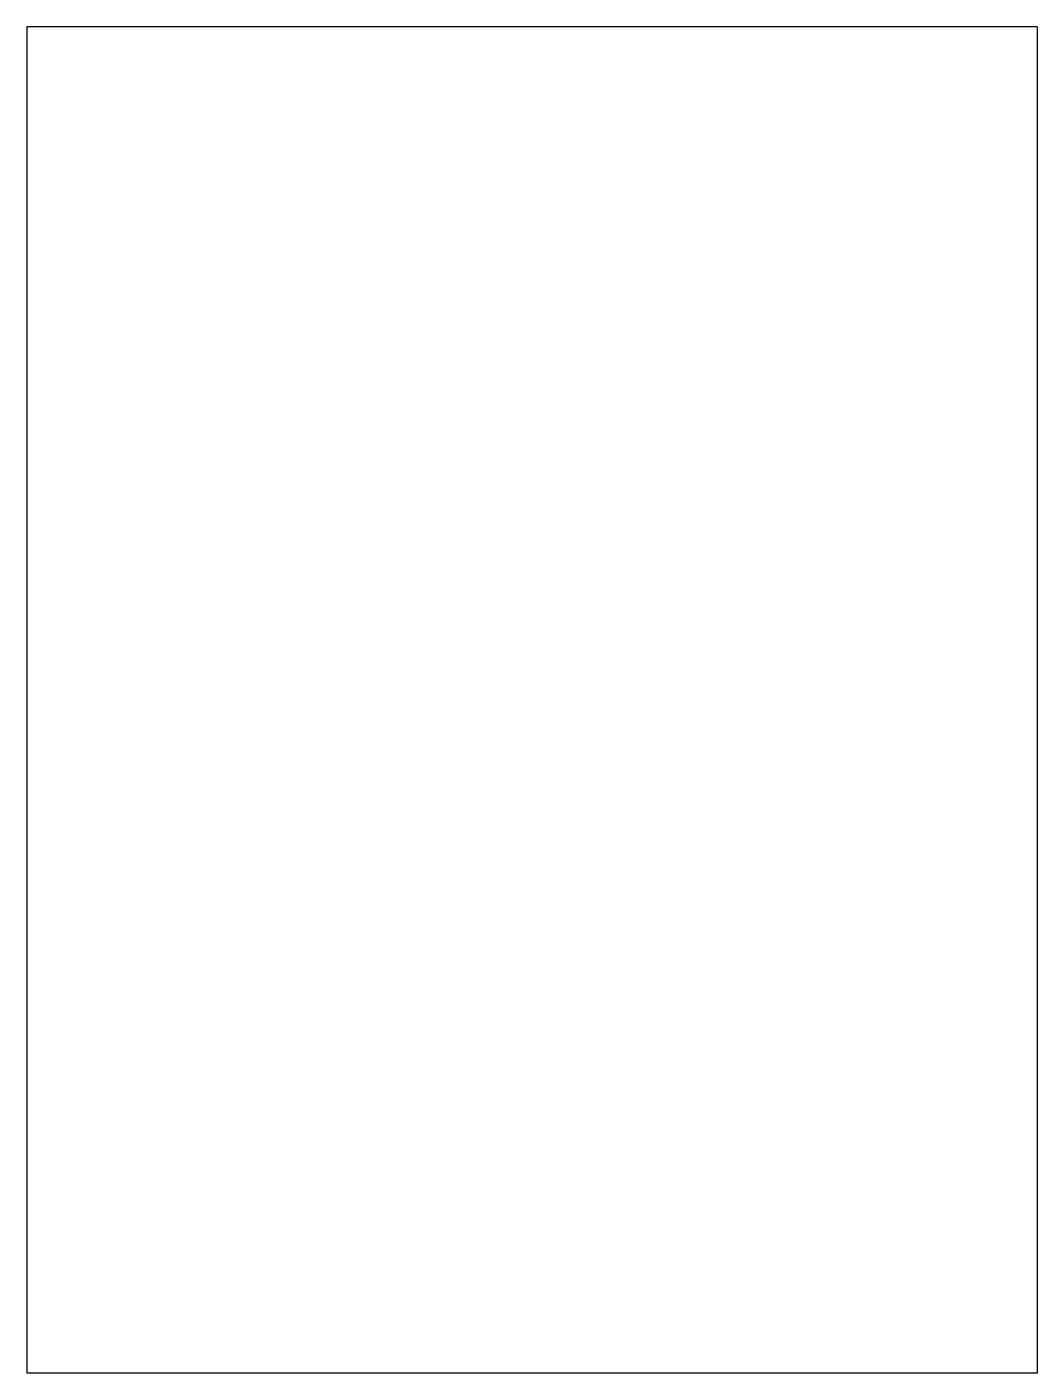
# Model space of a CAD drawing. Header units: millimetres. Extents: x 121.1 to 161.1, y -111.4 to -58.1.
import ezdxf

# ---------------------------------------------------------------- set-up
doc = ezdxf.new("R2010")
doc.units = ezdxf.units.MM

msp = doc.modelspace()

# ---------------------------------------------------------------- linework, layer by layer
at = {"color": 7, "linetype": 'Continuous', "lineweight": 25}
for p, q in [((121.05, -58.063), (121.05, -111.436)), ((161.1, -58.063), (121.05, -58.063)), ((161.1, -58.063), (161.1, -111.436)), ((161.1, -111.436), (121.05, -111.436))]:
    msp.add_line(p, q, dxfattribs=at)

doc.saveas('drawing.dxf')
